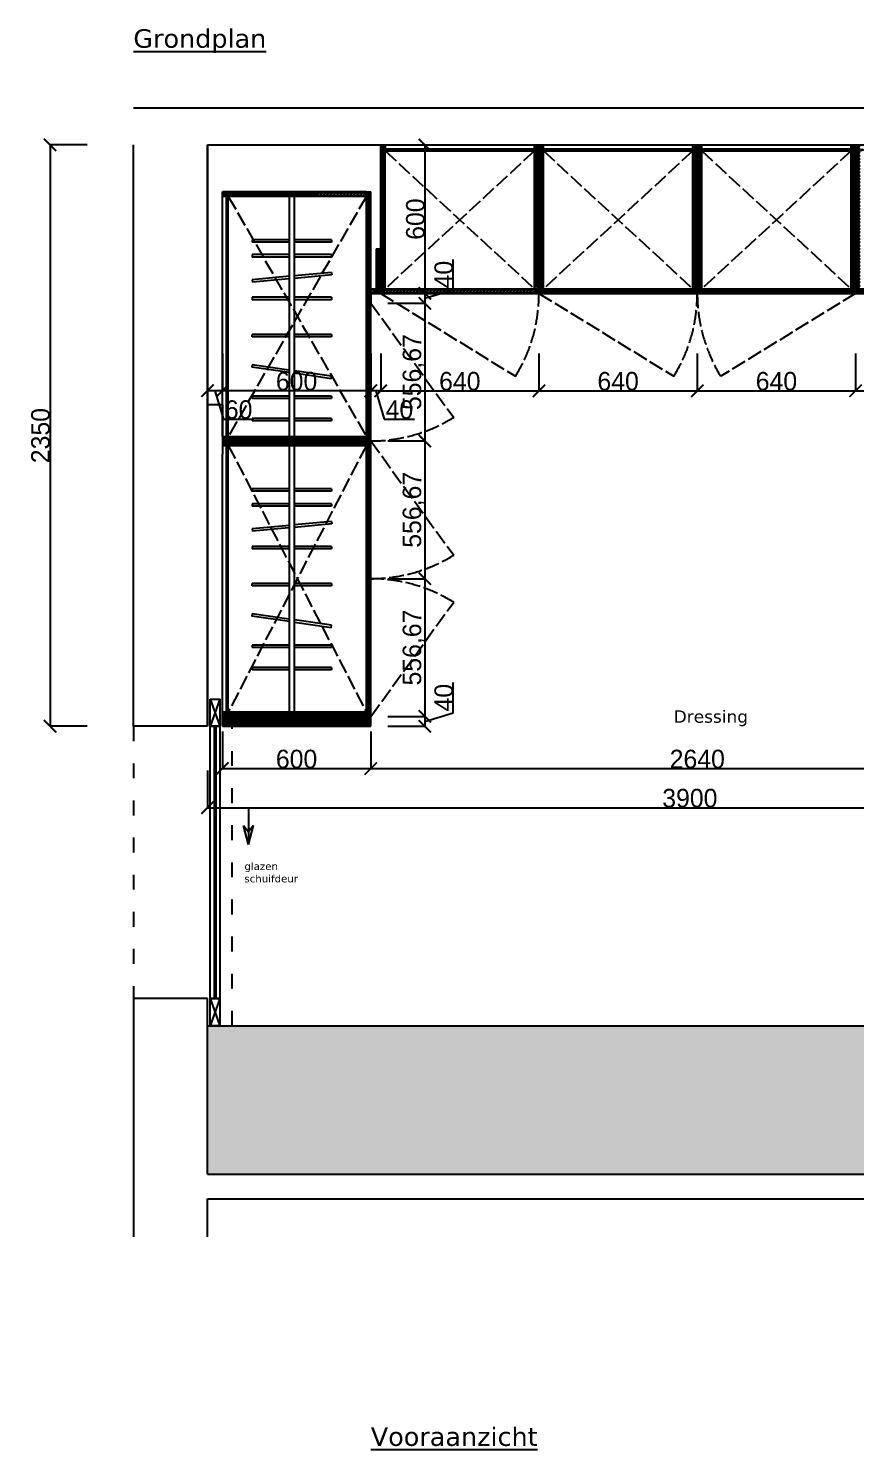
# Model space of a CAD drawing. Header units: millimetres. Extents: x -153917 to -31303, y -39726 to 31262.
# Drawn here: x -120551 to -117207, y -33384 to -27640 of the extents above; entities that cross this region are included whole.
import ezdxf

# ---------------------------------------------------------------- set-up
doc = ezdxf.new("R2010")
doc.units = ezdxf.units.MM
doc.header["$LTSCALE"] = 5
doc.linetypes.add('ACAD_ISO02W100', pattern=[15, 12, -3])
doc.linetypes.add('ACAD_ISO03W100', pattern=[30, 12, -18])
for name, color, linetype in [('Bemating', 1, 'Continuous'), ('invulling muren', 252, 'Continuous'), ('Meubel', 8, 'Continuous'), ('Meubels', 8, 'Continuous'), ('muren', 7, 'Continuous'), ('Tekst', 7, 'Continuous')]:
    doc.layers.add(name, color=color, linetype=linetype)
doc.layers.add('verre', color=4, linetype='Continuous', lineweight=0)
doc.styles.add('Geneva', font='')
doc.styles.get('Geneva').set_extended_font_data('Geneva')
doc.dimstyles.new('amit meubel', dxfattribs={"dimtxt": 75, "dimasz": 50, "dimexe": 1.25, "dimexo": 0.625, "dimtad": 1, "dimtxsty": 'Geneva', "dimblk": 'ARCHTICK', "dimcen": 2.5, "dimadec": 0, "dimazin": 0, "dimtfac": 1, "dimtmove": 1, "dimatfit": 3, "dimfxl": 150, "dimfxlon": 1, "dimarcsym": 0})

# ---------------------------------------------------------------- blocks, each defined once
blk = doc.blocks.new('_ArchTick')
at = {"color": 0, "linetype": 'ByBlock', "const_width": 0.15}
blk.add_lwpolyline([(-0.5, -0.5), (0.5, 0.5)], dxfattribs=at)
blk = doc.blocks.new('*D1152')
at = {"layer": 'Bemating', "color": 0, "lineweight": -2, "transparency": 16777216}
for p, q in [((-119767.3, -30481.9), (-119767.3, -30633.2)), ((-119167.3, -30481.9), (-119167.3, -30633.2)), ((-119767.3, -30631.9), (-119167.3, -30631.9))]:
    blk.add_line(p, q, dxfattribs=at)
at = {"layer": 'Defpoints', "color": 0, "transparency": 16777216}
for p in [(-119767.3, -30461.1), (-119167.3, -30461.1), (-119167.3, -30631.9)]:
    blk.add_point(p, dxfattribs=at)
at = {"layer": 'Bemating', "color": 0, "lineweight": -2, "transparency": 16777216, "xscale": 50, "yscale": 50, "zscale": 50, "rotation": 180}
blk.add_blockref('_ArchTick', (-119767.3, -30631.9), dxfattribs=at)
at = {"layer": 'Bemating', "color": 0, "lineweight": -2, "transparency": 16777216, "xscale": 50, "yscale": 50, "zscale": 50}
blk.add_blockref('_ArchTick', (-119167.3, -30631.9), dxfattribs=at)
at = {"layer": 'Bemating', "color": 0, "transparency": 16777216, "insert": (-119467.3, -30593.8), "char_height": 75, "attachment_point": 5, "style": 'Geneva'}
blk.add_mtext('600', dxfattribs=at)
blk = doc.blocks.new('*D1153')
at = {"layer": 'Bemating', "color": 0, "lineweight": -2, "transparency": 16777216}
for p, q in [((-120314.1, -28111.1), (-120465.3, -28111.1)), ((-120464.1, -28111.1), (-120464.1, -30461.1)), ((-120314.1, -30461.1), (-120465.3, -30461.1))]:
    blk.add_line(p, q, dxfattribs=at)
at = {"layer": 'Defpoints', "color": 0, "transparency": 16777216}
for p in [(-119827.3, -28111.1), (-120464.1, -30461.1), (-119827.3, -30461.1)]:
    blk.add_point(p, dxfattribs=at)
at = {"layer": 'Bemating', "color": 0, "lineweight": -2, "transparency": 16777216, "xscale": 50, "yscale": 50, "zscale": 50}
for p, rotation in [((-120464.1, -28111.1), 90), ((-120464.1, -30461.1), 270)]:
    blk.add_blockref('_ArchTick', p, dxfattribs=dict(at, rotation=rotation))
at = {"layer": 'Bemating', "color": 0, "transparency": 16777216, "insert": (-120502.2, -29286.1), "char_height": 75, "attachment_point": 5, "rotation": 90, "style": 'Geneva'}
blk.add_mtext('2350', dxfattribs=at)
blk = doc.blocks.new('*D1155')
at = {"layer": 'Bemating', "color": 0, "lineweight": -2, "transparency": 16777216}
for p, q in [((-119827.3, -30640), (-119827.3, -30791.3)), ((-115927.3, -30640), (-115927.3, -30791.3)), ((-119827.3, -30790), (-115927.3, -30790))]:
    blk.add_line(p, q, dxfattribs=at)
at = {"layer": 'Defpoints', "color": 0, "transparency": 16777216}
for p in [(-119827.3, -28111.1), (-115927.3, -28111.1), (-115927.3, -30790)]:
    blk.add_point(p, dxfattribs=at)
at = {"layer": 'Bemating', "color": 0, "lineweight": -2, "transparency": 16777216, "xscale": 50, "yscale": 50, "zscale": 50, "rotation": 180}
blk.add_blockref('_ArchTick', (-119827.3, -30790), dxfattribs=at)
at = {"layer": 'Bemating', "color": 0, "lineweight": -2, "transparency": 16777216, "xscale": 50, "yscale": 50, "zscale": 50}
blk.add_blockref('_ArchTick', (-115927.3, -30790), dxfattribs=at)
at = {"layer": 'Bemating', "color": 0, "transparency": 16777216, "insert": (-117877.3, -30751.9), "char_height": 75, "attachment_point": 5, "style": 'Geneva'}
blk.add_mtext('3900', dxfattribs=at)
blk = doc.blocks.new('*D1157')
at = {"layer": 'Bemating', "color": 0, "lineweight": -2, "transparency": 16777216}
for p, q in [((-119167.3, -30481.9), (-119167.3, -30633.2)), ((-116527.3, -30481.9), (-116527.3, -30633.2)), ((-119167.3, -30631.9), (-116527.3, -30631.9))]:
    blk.add_line(p, q, dxfattribs=at)
at = {"layer": 'Defpoints', "color": 0, "transparency": 16777216}
for p in [(-119167.3, -30461.1), (-116527.3, -30461.1), (-116527.3, -30631.9)]:
    blk.add_point(p, dxfattribs=at)
at = {"layer": 'Bemating', "color": 0, "lineweight": -2, "transparency": 16777216, "xscale": 50, "yscale": 50, "zscale": 50, "rotation": 180}
blk.add_blockref('_ArchTick', (-119167.3, -30631.9), dxfattribs=at)
at = {"layer": 'Bemating', "color": 0, "lineweight": -2, "transparency": 16777216, "xscale": 50, "yscale": 50, "zscale": 50}
blk.add_blockref('_ArchTick', (-116527.3, -30631.9), dxfattribs=at)
at = {"layer": 'Bemating', "color": 0, "transparency": 16777216, "insert": (-117847.3, -30593.8), "char_height": 75, "attachment_point": 5, "style": 'Geneva'}
blk.add_mtext('2640', dxfattribs=at)
blk = doc.blocks.new('*D1158')
at = {"layer": 'Bemating', "color": 0, "lineweight": -2, "transparency": 16777216}
for p, q in [((-119127.3, -28954.9), (-119127.3, -29106.2)), ((-118487.3, -28954.9), (-118487.3, -29106.2)), ((-119127.3, -29104.9), (-118487.3, -29104.9))]:
    blk.add_line(p, q, dxfattribs=at)
at = {"layer": 'Defpoints', "color": 0, "transparency": 16777216}
for p in [(-119127.3, -28711.1), (-118487.3, -28711.1), (-118487.3, -29104.9)]:
    blk.add_point(p, dxfattribs=at)
at = {"layer": 'Bemating', "color": 0, "lineweight": -2, "transparency": 16777216, "xscale": 50, "yscale": 50, "zscale": 50, "rotation": 180}
blk.add_blockref('_ArchTick', (-119127.3, -29104.9), dxfattribs=at)
at = {"layer": 'Bemating', "color": 0, "lineweight": -2, "transparency": 16777216, "xscale": 50, "yscale": 50, "zscale": 50}
blk.add_blockref('_ArchTick', (-118487.3, -29104.9), dxfattribs=at)
at = {"layer": 'Bemating', "color": 0, "transparency": 16777216, "insert": (-118807.3, -29066.8), "char_height": 75, "attachment_point": 5, "style": 'Geneva'}
blk.add_mtext('640', dxfattribs=at)
blk = doc.blocks.new('*D1159')
at = {"layer": 'Bemating', "color": 0, "lineweight": -2, "transparency": 16777216}
for p, q in [((-118487.3, -28954.9), (-118487.3, -29106.2)), ((-117847.3, -28954.9), (-117847.3, -29106.2)), ((-118487.3, -29104.9), (-117847.3, -29104.9))]:
    blk.add_line(p, q, dxfattribs=at)
at = {"layer": 'Defpoints', "color": 0, "transparency": 16777216}
for p in [(-118487.3, -28711.1), (-117847.3, -28711.1), (-117847.3, -29104.9)]:
    blk.add_point(p, dxfattribs=at)
at = {"layer": 'Bemating', "color": 0, "lineweight": -2, "transparency": 16777216, "xscale": 50, "yscale": 50, "zscale": 50, "rotation": 180}
blk.add_blockref('_ArchTick', (-118487.3, -29104.9), dxfattribs=at)
at = {"layer": 'Bemating', "color": 0, "lineweight": -2, "transparency": 16777216, "xscale": 50, "yscale": 50, "zscale": 50}
blk.add_blockref('_ArchTick', (-117847.3, -29104.9), dxfattribs=at)
at = {"layer": 'Bemating', "color": 0, "transparency": 16777216, "insert": (-118167.3, -29066.8), "char_height": 75, "attachment_point": 5, "style": 'Geneva'}
blk.add_mtext('640', dxfattribs=at)
blk = doc.blocks.new('*D1160')
at = {"layer": 'Bemating', "color": 0, "lineweight": -2, "transparency": 16777216}
for p, q in [((-117847.3, -28954.9), (-117847.3, -29106.2)), ((-117207.3, -28954.9), (-117207.3, -29106.2)), ((-117847.3, -29104.9), (-117207.3, -29104.9))]:
    blk.add_line(p, q, dxfattribs=at)
at = {"layer": 'Defpoints', "color": 0, "transparency": 16777216}
for p in [(-117847.3, -28711.1), (-117207.3, -28711.1), (-117207.3, -29104.9)]:
    blk.add_point(p, dxfattribs=at)
at = {"layer": 'Bemating', "color": 0, "lineweight": -2, "transparency": 16777216, "xscale": 50, "yscale": 50, "zscale": 50, "rotation": 180}
blk.add_blockref('_ArchTick', (-117847.3, -29104.9), dxfattribs=at)
at = {"layer": 'Bemating', "color": 0, "lineweight": -2, "transparency": 16777216, "xscale": 50, "yscale": 50, "zscale": 50}
blk.add_blockref('_ArchTick', (-117207.3, -29104.9), dxfattribs=at)
at = {"layer": 'Bemating', "color": 0, "transparency": 16777216, "insert": (-117527.3, -29066.8), "char_height": 75, "attachment_point": 5, "style": 'Geneva'}
blk.add_mtext('640', dxfattribs=at)
blk = doc.blocks.new('*D1161')
at = {"layer": 'Bemating', "color": 0, "lineweight": -2, "transparency": 16777216}
for p, q in [((-117207.3, -28954.9), (-117207.3, -29106.2)), ((-116567.3, -28954.9), (-116567.3, -29106.2)), ((-117207.3, -29104.9), (-116567.3, -29104.9))]:
    blk.add_line(p, q, dxfattribs=at)
at = {"layer": 'Defpoints', "color": 0, "transparency": 16777216}
for p in [(-117207.3, -28711.1), (-116567.3, -28711.1), (-116567.3, -29104.9)]:
    blk.add_point(p, dxfattribs=at)
at = {"layer": 'Bemating', "color": 0, "lineweight": -2, "transparency": 16777216, "xscale": 50, "yscale": 50, "zscale": 50, "rotation": 180}
blk.add_blockref('_ArchTick', (-117207.3, -29104.9), dxfattribs=at)
at = {"layer": 'Bemating', "color": 0, "lineweight": -2, "transparency": 16777216, "xscale": 50, "yscale": 50, "zscale": 50}
blk.add_blockref('_ArchTick', (-116567.3, -29104.9), dxfattribs=at)
at = {"layer": 'Bemating', "color": 0, "transparency": 16777216, "insert": (-116887.3, -29066.8), "char_height": 75, "attachment_point": 5, "style": 'Geneva'}
blk.add_mtext('640', dxfattribs=at)
blk = doc.blocks.new('*D1164')
at = {"layer": 'Bemating', "color": 0, "lineweight": -2, "transparency": 16777216}
for p, q in [((-119167.3, -28954.9), (-119167.3, -29106.2)), ((-119127.3, -28954.9), (-119127.3, -29106.2)), ((-119127.3, -29104.9), (-119167.3, -29104.9)), ((-119147.3, -29104.9), (-119112.9, -29219.6)), ((-119112.9, -29219.6), (-118990.2, -29219.6))]:
    blk.add_line(p, q, dxfattribs=at)
at = {"layer": 'Defpoints', "color": 0, "transparency": 16777216}
for p in [(-119167.3, -28711.1), (-119127.3, -28711.1), (-119167.3, -29104.9)]:
    blk.add_point(p, dxfattribs=at)
at = {"layer": 'Bemating', "color": 0, "lineweight": -2, "transparency": 16777216, "xscale": 50, "yscale": 50, "zscale": 50, "rotation": 180}
blk.add_blockref('_ArchTick', (-119167.3, -29104.9), dxfattribs=at)
at = {"layer": 'Bemating', "color": 0, "lineweight": -2, "transparency": 16777216, "xscale": 50, "yscale": 50, "zscale": 50}
blk.add_blockref('_ArchTick', (-119127.3, -29104.9), dxfattribs=at)
at = {"layer": 'Bemating', "color": 0, "transparency": 16777216, "insert": (-119051.5, -29181.5), "char_height": 75, "attachment_point": 5, "style": 'Geneva'}
blk.add_mtext('40', dxfattribs=at)
blk = doc.blocks.new('*D1165')
at = {"layer": 'Bemating', "color": 0, "lineweight": -2, "transparency": 16777216}
for p, q in [((-119767.3, -28954.9), (-119767.3, -29106.2)), ((-119167.3, -28954.9), (-119167.3, -29106.2)), ((-119167.3, -29104.9), (-119767.3, -29104.9))]:
    blk.add_line(p, q, dxfattribs=at)
at = {"layer": 'Defpoints', "color": 0, "transparency": 16777216}
for p in [(-119767.3, -28301.1), (-119167.3, -28711.1), (-119767.3, -29104.9)]:
    blk.add_point(p, dxfattribs=at)
at = {"layer": 'Bemating', "color": 0, "lineweight": -2, "transparency": 16777216, "xscale": 50, "yscale": 50, "zscale": 50, "rotation": 180}
blk.add_blockref('_ArchTick', (-119767.3, -29104.9), dxfattribs=at)
at = {"layer": 'Bemating', "color": 0, "lineweight": -2, "transparency": 16777216, "xscale": 50, "yscale": 50, "zscale": 50}
blk.add_blockref('_ArchTick', (-119167.3, -29104.9), dxfattribs=at)
at = {"layer": 'Bemating', "color": 0, "transparency": 16777216, "insert": (-119467.3, -29066.8), "char_height": 75, "attachment_point": 5, "style": 'Geneva'}
blk.add_mtext('600', dxfattribs=at)
blk = doc.blocks.new('*D1166')
at = {"layer": 'Bemating', "color": 0, "lineweight": -2, "transparency": 16777216}
for p, q in [((-119827.3, -28954.9), (-119827.3, -29106.2)), ((-119767.3, -28954.9), (-119767.3, -29106.2)), ((-119767.3, -29104.9), (-119827.3, -29104.9)), ((-119797.3, -29104.9), (-119762.9, -29219.6)), ((-119762.9, -29219.6), (-119640.2, -29219.6))]:
    blk.add_line(p, q, dxfattribs=at)
at = {"layer": 'Defpoints', "color": 0, "transparency": 16777216}
for p in [(-119827.3, -28111.1), (-119767.3, -28301.1), (-119827.3, -29104.9)]:
    blk.add_point(p, dxfattribs=at)
at = {"layer": 'Bemating', "color": 0, "lineweight": -2, "transparency": 16777216, "xscale": 50, "yscale": 50, "zscale": 50, "rotation": 180}
blk.add_blockref('_ArchTick', (-119827.3, -29104.9), dxfattribs=at)
at = {"layer": 'Bemating', "color": 0, "lineweight": -2, "transparency": 16777216, "xscale": 50, "yscale": 50, "zscale": 50}
blk.add_blockref('_ArchTick', (-119767.3, -29104.9), dxfattribs=at)
at = {"layer": 'Bemating', "color": 0, "transparency": 16777216, "insert": (-119701.5, -29181.5), "char_height": 75, "attachment_point": 5, "style": 'Geneva'}
blk.add_mtext('60', dxfattribs=at)
blk = doc.blocks.new('*D1167')
at = {"layer": 'Bemating', "color": 0, "lineweight": -2, "transparency": 16777216}
for p, q in [((-119098.6, -28111.1), (-118947.3, -28111.1)), ((-118948.6, -28111.1), (-118948.6, -28711.1)), ((-119098.6, -28711.1), (-118947.3, -28711.1))]:
    blk.add_line(p, q, dxfattribs=at)
at = {"layer": 'Defpoints', "color": 0, "transparency": 16777216}
for p in [(-119109.3, -28111.1), (-119127.3, -28711.1), (-118948.6, -28711.1)]:
    blk.add_point(p, dxfattribs=at)
at = {"layer": 'Bemating', "color": 0, "lineweight": -2, "transparency": 16777216, "xscale": 50, "yscale": 50, "zscale": 50}
for p, rotation in [((-118948.6, -28111.1), 90), ((-118948.6, -28711.1), 270)]:
    blk.add_blockref('_ArchTick', p, dxfattribs=dict(at, rotation=rotation))
at = {"layer": 'Bemating', "color": 0, "transparency": 16777216, "insert": (-118986.7, -28411.1), "char_height": 75, "attachment_point": 5, "rotation": 90, "style": 'Geneva'}
blk.add_mtext('600', dxfattribs=at)
blk = doc.blocks.new('*D1168')
at = {"layer": 'Bemating', "color": 0, "lineweight": -2, "transparency": 16777216}
for p, q in [((-118833.9, -28696.7), (-118833.9, -28574)), ((-119098.6, -28711.1), (-118947.3, -28711.1)), ((-118948.6, -28731.1), (-118833.9, -28696.7)), ((-118948.6, -28711.1), (-118948.6, -28751.1)), ((-119098.6, -28751.1), (-118947.3, -28751.1))]:
    blk.add_line(p, q, dxfattribs=at)
at = {"layer": 'Defpoints', "color": 0, "transparency": 16777216}
for p in [(-119127.3, -28711.1), (-119167.3, -28751.1), (-118948.6, -28751.1)]:
    blk.add_point(p, dxfattribs=at)
at = {"layer": 'Bemating', "color": 0, "lineweight": -2, "transparency": 16777216, "xscale": 50, "yscale": 50, "zscale": 50}
for p, rotation in [((-118948.6, -28711.1), 90), ((-118948.6, -28751.1), 270)]:
    blk.add_blockref('_ArchTick', p, dxfattribs=dict(at, rotation=rotation))
at = {"layer": 'Bemating', "color": 0, "transparency": 16777216, "insert": (-118872, -28635.4), "char_height": 75, "attachment_point": 5, "rotation": 90, "style": 'Geneva'}
blk.add_mtext('40', dxfattribs=at)
blk = doc.blocks.new('*D1169')
at = {"layer": 'Bemating', "color": 0, "lineweight": -2, "transparency": 16777216}
for p, q in [((-119098.6, -28751.1), (-118947.3, -28751.1)), ((-118948.6, -28751.1), (-118948.6, -29307.8)), ((-119098.6, -29307.8), (-118947.3, -29307.8))]:
    blk.add_line(p, q, dxfattribs=at)
at = {"layer": 'Defpoints', "color": 0, "transparency": 16777216}
for p in [(-119167.3, -28751.1), (-119167.3, -29307.8), (-118948.6, -29307.8)]:
    blk.add_point(p, dxfattribs=at)
at = {"layer": 'Bemating', "color": 0, "lineweight": -2, "transparency": 16777216, "xscale": 50, "yscale": 50, "zscale": 50}
for p, rotation in [((-118948.6, -28751.1), 90), ((-118948.6, -29307.8), 270)]:
    blk.add_blockref('_ArchTick', p, dxfattribs=dict(at, rotation=rotation))
at = {"layer": 'Bemating', "color": 0, "transparency": 16777216, "insert": (-118993.9, -29029.5), "char_height": 75, "attachment_point": 5, "rotation": 90, "style": 'Geneva'}
blk.add_mtext('556,67', dxfattribs=at)
blk = doc.blocks.new('*D1170')
at = {"layer": 'Bemating', "color": 0, "lineweight": -2, "transparency": 16777216}
for p, q in [((-119098.6, -29307.8), (-118947.3, -29307.8)), ((-118948.6, -29307.8), (-118948.6, -29864.5)), ((-119098.6, -29864.5), (-118947.3, -29864.5))]:
    blk.add_line(p, q, dxfattribs=at)
at = {"layer": 'Defpoints', "color": 0, "transparency": 16777216}
for p in [(-119167.3, -29307.8), (-119167.3, -29864.5), (-118948.6, -29864.5)]:
    blk.add_point(p, dxfattribs=at)
at = {"layer": 'Bemating', "color": 0, "lineweight": -2, "transparency": 16777216, "xscale": 50, "yscale": 50, "zscale": 50}
for p, rotation in [((-118948.6, -29307.8), 90), ((-118948.6, -29864.5), 270)]:
    blk.add_blockref('_ArchTick', p, dxfattribs=dict(at, rotation=rotation))
at = {"layer": 'Bemating', "color": 0, "transparency": 16777216, "insert": (-118993.9, -29586.1), "char_height": 75, "attachment_point": 5, "rotation": 90, "style": 'Geneva'}
blk.add_mtext('556,67', dxfattribs=at)
blk = doc.blocks.new('*D1171')
at = {"layer": 'Bemating', "color": 0, "lineweight": -2, "transparency": 16777216}
for p, q in [((-119098.6, -29864.5), (-118947.3, -29864.5)), ((-118948.6, -29864.5), (-118948.6, -30421.1)), ((-119098.6, -30421.1), (-118947.3, -30421.1))]:
    blk.add_line(p, q, dxfattribs=at)
at = {"layer": 'Defpoints', "color": 0, "transparency": 16777216}
for p in [(-119167.3, -29864.5), (-119167.3, -30421.1), (-118948.6, -30421.1)]:
    blk.add_point(p, dxfattribs=at)
at = {"layer": 'Bemating', "color": 0, "lineweight": -2, "transparency": 16777216, "xscale": 50, "yscale": 50, "zscale": 50}
for p, rotation in [((-118948.6, -29864.5), 90), ((-118948.6, -30421.1), 270)]:
    blk.add_blockref('_ArchTick', p, dxfattribs=dict(at, rotation=rotation))
at = {"layer": 'Bemating', "color": 0, "transparency": 16777216, "insert": (-118993.9, -30142.8), "char_height": 75, "attachment_point": 5, "rotation": 90, "style": 'Geneva'}
blk.add_mtext('556,67', dxfattribs=at)
blk = doc.blocks.new('*D1172')
at = {"layer": 'Bemating', "color": 0, "lineweight": -2, "transparency": 16777216}
for p, q in [((-118833.9, -30406.7), (-118833.9, -30284)), ((-119098.6, -30421.1), (-118947.3, -30421.1)), ((-118948.6, -30441.1), (-118833.9, -30406.7)), ((-118948.6, -30421.1), (-118948.6, -30461.1)), ((-119098.6, -30461.1), (-118947.3, -30461.1))]:
    blk.add_line(p, q, dxfattribs=at)
at = {"layer": 'Defpoints', "color": 0, "transparency": 16777216}
for p in [(-119167.3, -30421.1), (-119167.3, -30461.1), (-118948.6, -30461.1)]:
    blk.add_point(p, dxfattribs=at)
at = {"layer": 'Bemating', "color": 0, "lineweight": -2, "transparency": 16777216, "xscale": 50, "yscale": 50, "zscale": 50}
for p, rotation in [((-118948.6, -30421.1), 90), ((-118948.6, -30461.1), 270)]:
    blk.add_blockref('_ArchTick', p, dxfattribs=dict(at, rotation=rotation))
at = {"layer": 'Bemating', "color": 0, "transparency": 16777216, "insert": (-118872, -30345.4), "char_height": 75, "attachment_point": 5, "rotation": 90, "style": 'Geneva'}
blk.add_mtext('40', dxfattribs=at)

msp = doc.modelspace()

# ---------------------------------------------------------------- hatches: boundary and pattern name
at = {"layer": 'invulling muren', "transparency": 33554687}
h = msp.add_hatch(dxfattribs=at)
h.set_pattern_fill('ANSI32', color=256)
h.paths.add_polyline_path([(-119167.262, -29307.784), (-119185.262, -29307.784), (-119185.262, -29864.45), (-119167.262, -29864.45)])
h.paths.add_polyline_path([(-119167.262, -30421.117), (-119767.262, -30421.117), (-119767.262, -30461.117), (-119167.262, -30461.117)])
h.paths.add_polyline_path([(-119185.262, -30403.117), (-119767.262, -30403.117), (-119767.262, -30421.117), (-119185.262, -30421.117)])
h.paths.add_polyline_path([(-119167.262, -29864.45), (-119185.262, -29864.45), (-119185.262, -30421.117), (-119167.262, -30421.117)])
h.paths.add_polyline_path([(-119743.262, -29325.784), (-119751.262, -29325.784), (-119751.262, -30403.117), (-119743.262, -30403.117)])
h.paths.add_polyline_path([(-119185.262, -29289.784), (-119767.262, -29289.784), (-119767.262, -29307.784), (-119185.262, -29307.784)])
h.paths.add_polyline_path([(-119185.262, -29307.784), (-119767.262, -29307.784), (-119767.262, -29325.784), (-119185.262, -29325.784)])
h.paths.add_polyline_path([(-119743.262, -28319.117), (-119751.262, -28319.117), (-119751.262, -29289.784), (-119743.262, -29289.784)])
h.paths.add_polyline_path([(-119167.262, -28301.117), (-119185.262, -28301.117), (-119185.262, -28751.117), (-119167.262, -28751.117), (-119167.262, -28711.117)])
h.paths.add_polyline_path([(-119185.262, -28301.117), (-119767.262, -28301.117), (-119767.262, -28319.117), (-119185.262, -28319.117)])
h.paths.add_polyline_path([(-119167.262, -28751.117), (-119185.262, -28751.117), (-119185.262, -29307.784), (-119167.262, -29307.784)])
h.paths.add_polyline_path([(-119127.262, -28533.117), (-119145.262, -28533.117), (-119145.262, -28693.117), (-119127.262, -28693.117)])
h.paths.add_polyline_path([(-119127.262, -28693.117), (-119167.262, -28693.117), (-119167.262, -28711.117), (-119127.262, -28711.117)])
h.paths.add_polyline_path([(-119109.262, -28111.117), (-119127.262, -28111.117), (-119127.262, -28693.117), (-119109.262, -28693.117)])
h.paths.add_polyline_path([(-118487.262, -28693.117), (-119127.262, -28693.117), (-119127.262, -28711.117), (-118487.262, -28711.117)])
h.paths.add_polyline_path([(-118505.262, -28127.117), (-119109.262, -28127.117), (-119109.262, -28135.117), (-118505.262, -28135.117)])
h.paths.add_polyline_path([(-118469.262, -28111.117), (-118487.262, -28111.117), (-118487.262, -28693.117), (-118469.262, -28693.117)])
h.paths.add_polyline_path([(-118487.262, -28111.117), (-118505.262, -28111.117), (-118505.262, -28693.117), (-118487.262, -28693.117)])
h.paths.add_polyline_path([(-117865.262, -28127.117), (-118469.262, -28127.117), (-118469.262, -28135.117), (-117865.262, -28135.117)])
h.paths.add_polyline_path([(-117847.262, -28693.117), (-118487.262, -28693.117), (-118487.262, -28711.117), (-117847.262, -28711.117)])
h.paths.add_polyline_path([(-117207.262, -28693.117), (-117847.262, -28693.117), (-117847.262, -28711.117), (-117207.262, -28711.117)])
h.paths.add_polyline_path([(-117847.262, -28111.117), (-117865.262, -28111.117), (-117865.262, -28693.117), (-117847.262, -28693.117)])
h.paths.add_polyline_path([(-117829.262, -28111.117), (-117847.262, -28111.117), (-117847.262, -28693.117), (-117829.262, -28693.117)])
h.paths.add_polyline_path([(-117225.262, -28127.117), (-117829.262, -28127.117), (-117829.262, -28135.117), (-117225.262, -28135.117)])
h.paths.add_polyline_path([(-117207.262, -28111.117), (-117225.262, -28111.117), (-117225.262, -28693.117), (-117207.262, -28693.117), (-117207.262, -28533.117)])
h.paths.add_polyline_path([(-117189.262, -28111.117), (-117207.262, -28111.117), (-117207.262, -28693.117), (-117189.262, -28693.117)])
h.paths.add_polyline_path([(-116585.262, -28127.117), (-117189.262, -28127.117), (-117189.262, -28135.117), (-116585.262, -28135.117)])
h.paths.add_polyline_path([(-116567.262, -28693.117), (-117207.262, -28693.117), (-117207.262, -28711.117), (-116567.262, -28711.117)])
h.paths.add_polyline_path([(-116567.262, -28111.117), (-116585.262, -28111.117), (-116585.262, -28693.117), (-116567.262, -28693.117), (-116567.262, -28533.117)])
h.paths.add_polyline_path([(-116549.262, -28533.117), (-116567.262, -28533.117), (-116567.262, -28693.117), (-116549.262, -28693.117)])
h.paths.add_polyline_path([(-116527.262, -28693.117), (-116567.262, -28693.117), (-116567.262, -28711.117), (-116527.262, -28711.117)])
h.paths.add_polyline_path([(-116509.262, -28301.117), (-116527.262, -28301.117), (-116527.262, -28711.117), (-116527.262, -28751.117), (-116509.262, -28751.117)])
h.paths.add_polyline_path([(-115927.262, -28301.117), (-116509.262, -28301.117), (-116509.262, -28319.117), (-115927.262, -28319.117)])
h.paths.add_polyline_path([(-115943.262, -28319.117), (-115951.262, -28319.117), (-115951.262, -29289.784), (-115943.262, -29289.784)])
h.paths.add_polyline_path([(-116509.262, -28751.117), (-116527.262, -28751.117), (-116527.262, -29307.784), (-116509.262, -29307.784)])
h.paths.add_polyline_path([(-115927.262, -29289.784), (-116509.262, -29289.784), (-116509.262, -29307.784), (-115927.262, -29307.784)])
h.paths.add_polyline_path([(-116509.262, -29307.784), (-116527.262, -29307.784), (-116527.262, -29864.45), (-116509.262, -29864.45)])
h.paths.add_polyline_path([(-115927.262, -29307.784), (-116509.262, -29307.784), (-116509.262, -29325.784), (-115927.262, -29325.784)])
h.paths.add_polyline_path([(-115943.262, -29325.784), (-115951.262, -29325.784), (-115951.262, -30403.117), (-115943.262, -30403.117)])
h.paths.add_polyline_path([(-116509.262, -29864.45), (-116527.262, -29864.45), (-116527.262, -30421.117), (-116509.262, -30421.117)])
h.paths.add_polyline_path([(-115927.262, -30403.117), (-116509.262, -30403.117), (-116509.262, -30421.117), (-115927.262, -30421.117)])
h.paths.add_polyline_path([(-115927.262, -30421.117), (-116527.262, -30421.117), (-116527.262, -30461.117), (-115957.262, -30461.117), (-115957.262, -30451.117), (-115927.262, -30451.117)])
at = {"layer": 'Meubel', "transparency": 33554480}
h = msp.add_hatch(color=11, dxfattribs=at)
h.dxf.hatch_style = 1
h.paths.add_polyline_path([(-115927.262, -31671.117), (-116027.262, -31671.117), (-119827.262, -31671.117), (-119827.262, -32271.117), (-115927.262, -32271.117)])

# ---------------------------------------------------------------- linework, layer by layer
at = {"layer": 'Meubel'}
for p, q in [((-119127.262, -28711.117), (-119127.262, -28111.117)), ((-119127.262, -28711.117), (-119127.262, -28111.117)), ((-119109.262, -28693.117), (-119109.262, -28111.117)), ((-119109.262, -28111.117), (-119109.262, -28135.117)), ((-119109.262, -28693.117), (-119109.262, -28111.117)), ((-119109.262, -28111.117), (-119109.262, -28135.117)), ((-119109.262, -28111.117), (-119109.262, -28135.117)), ((-119109.262, -28127.117), (-118505.262, -28127.117)), ((-119109.262, -28135.117), (-118505.262, -28135.117)), ((-118505.262, -28693.117), (-118505.262, -28111.117)), ((-118487.262, -28711.117), (-118487.262, -28111.117)), ((-118469.262, -28693.117), (-118469.262, -28111.117)), ((-118469.262, -28127.117), (-117865.262, -28127.117)), ((-118469.262, -28135.117), (-117865.262, -28135.117)), ((-117865.262, -28693.117), (-117865.262, -28111.117)), ((-117847.262, -28711.117), (-117847.262, -28111.117)), ((-117829.262, -28693.117), (-117829.262, -28111.117)), ((-117829.262, -28127.117), (-117225.262, -28127.117)), ((-117829.262, -28135.117), (-117225.262, -28135.117)), ((-117225.262, -28693.117), (-117225.262, -28111.117)), ((-117207.262, -28711.117), (-117207.262, -28111.117)), ((-119185.262, -28301.117), (-119767.262, -28301.117)), ((-119767.262, -29289.784), (-119767.262, -28301.117)), ((-119185.262, -30421.117), (-119185.262, -28301.117)), ((-119185.262, -28751.117), (-119185.262, -28301.117)), ((-119185.262, -28751.117), (-119185.262, -28301.117)), ((-119185.262, -28301.117), (-119167.262, -28301.117)), ((-119167.262, -30461.117), (-119167.262, -28301.117)), ((-119185.262, -28319.117), (-119767.262, -28319.117)), ((-119751.262, -29289.784), (-119751.262, -28319.117)), ((-119743.262, -29289.784), (-119743.262, -28319.117)), ((-119127.262, -28533.117), (-119145.262, -28533.117)), ((-119145.262, -28533.117), (-119145.262, -28693.117)), ((-119127.262, -28533.117), (-119145.262, -28533.117)), ((-119145.262, -28533.117), (-119145.262, -28693.117)), ((-119127.262, -28693.117), (-119127.262, -28533.117)), ((-119127.262, -28693.117), (-119127.262, -28533.117)), ((-117207.262, -28693.117), (-117207.262, -28533.117)), ((-119167.262, -28693.117), (-116527.262, -28693.117)), ((-119167.262, -28711.117), (-116527.262, -28711.117)), ((-119167.262, -28711.117), (-119167.262, -28751.117)), ((-119167.262, -28751.117), (-119185.262, -28751.117)), ((-119767.262, -29161.117), (-119827.262, -29161.117)), ((-119767.262, -29161.117), (-119767.262, -29361.117)), ((-119767.262, -29289.784), (-119185.262, -29289.784)), ((-119767.262, -29307.784), (-119167.262, -29307.784)), ((-119767.262, -29325.784), (-119185.262, -29325.784)), ((-119751.262, -30403.117), (-119751.262, -29325.784)), ((-119743.262, -30403.117), (-119743.262, -29325.784)), ((-119767.262, -30461.117), (-119767.262, -29361.117)), ((-119185.262, -29864.45), (-119167.262, -29864.45)), ((-119817.262, -30351.117), (-119777.262, -30461.117)), ((-119777.262, -30351.117), (-119817.262, -30461.117)), ((-119767.262, -30403.117), (-119185.262, -30403.117)), ((-119767.262, -30421.117), (-119167.262, -30421.117)), ((-119767.262, -30461.117), (-119167.262, -30461.117)), ((-119662.003, -30788.688), (-119662.003, -30938.688)), ((-119662.003, -30938.688), (-119681.97, -30862.006)), ((-119681.97, -30862.006), (-119662.003, -30887.451)), ((-119662.003, -30938.688), (-119642.037, -30862.006)), ((-119642.037, -30862.006), (-119662.003, -30887.451)), ((-119817.262, -31561.117), (-119777.262, -31671.117)), ((-119777.262, -31561.117), (-119817.262, -31671.117)), ((-119827.262, -32271.117), (-119827.262, -31671.117)), ((-119827.262, -31671.117), (-115927.262, -31671.117)), ((-119827.262, -31671.117), (-119727.262, -31671.117))]:
    msp.add_line(p, q, dxfattribs=at)
at = {"layer": 'Meubel', "linetype": 'ACAD_ISO02W100'}
for p, q in [((-119109.262, -28135.117), (-118505.262, -28693.117)), ((-118505.262, -28135.117), (-119109.262, -28693.117)), ((-118469.262, -28135.117), (-117865.262, -28693.117)), ((-117865.262, -28135.117), (-118469.262, -28693.117)), ((-117829.262, -28135.117), (-117225.262, -28693.117)), ((-117225.262, -28135.117), (-117829.262, -28693.117)), ((-119743.262, -28319.117), (-119185.262, -29289.784)), ((-119185.262, -28319.117), (-119743.262, -29289.784)), ((-119743.262, -29325.784), (-119185.262, -30403.117)), ((-119185.262, -29325.784), (-119743.262, -30403.117))]:
    msp.add_line(p, q, dxfattribs=at)
at = {"layer": 'Meubel', "color": 2, "linetype": 'ACAD_ISO02W100'}
for p, q in [((-119127.262, -28711.117), (-118582.063, -29046.316)), ((-118487.262, -28711.117), (-117942.063, -29046.316)), ((-117207.262, -28711.117), (-117752.461, -29046.316)), ((-119167.262, -28751.117), (-118832.063, -29212.982)), ((-119167.262, -29307.784), (-118832.063, -29769.649)), ((-119167.262, -30421.117), (-118832.063, -29959.251))]:
    msp.add_line(p, q, dxfattribs=at)
at = {"layer": 'Meubel'}
for points in [[(-119817.262, -30351.117), (-119777.262, -30351.117), (-119777.262, -30461.117), (-119817.262, -30461.117)], [(-119817.262, -30461.117), (-119777.262, -30461.117), (-119777.262, -31561.117), (-119817.262, -31561.117)], [(-119817.262, -31561.117), (-119777.262, -31561.117), (-119777.262, -31671.117), (-119817.262, -31671.117)]]:
    msp.add_lwpolyline(points, close=True, dxfattribs=at)
at = {"layer": 'Meubel', "color": 2, "linetype": 'ACAD_ISO02W100'}
for centre, start, end in [((-119127.262, -28711.117), 328.4159922, 0), ((-118487.262, -28711.117), 328.4159922, 0), ((-117207.262, -28711.117), 180, 211.5840078), ((-119167.262, -28667.784), 270, 301.5840078), ((-119167.262, -29224.45), 270, 301.5840078), ((-119167.262, -30504.45), 58.4159922, 90)]:
    msp.add_arc(centre, 640, start, end, dxfattribs=at)
at = {"layer": 'Meubels'}
for p, q in [((-119496.262, -29289.784), (-119496.262, -28319.117)), ((-119476.262, -29289.784), (-119476.262, -28319.117)), ((-119646.262, -28494.654), (-119646.262, -28504.654)), ((-119497.349, -28494.654), (-119646.262, -28494.654)), ((-119496.475, -28504.654), (-119646.262, -28504.654)), ((-119326.262, -28494.654), (-119476.262, -28494.654)), ((-119326.262, -28504.654), (-119476.262, -28504.654)), ((-119326.262, -28494.654), (-119326.262, -28504.654)), ((-119646.262, -28554.654), (-119646.262, -28564.654)), ((-119497.349, -28554.654), (-119646.262, -28554.654)), ((-119495.601, -28564.654), (-119646.262, -28564.654)), ((-119326.262, -28554.654), (-119476.262, -28554.654)), ((-119326.262, -28564.654), (-119476.262, -28564.654)), ((-119326.262, -28554.654), (-119326.262, -28564.654)), ((-119496.47, -28642.291), (-119646.262, -28656.299)), ((-119646.262, -28656.299), (-119645.331, -28666.256)), ((-119498.324, -28652.508), (-119645.331, -28666.256)), ((-119326.262, -28626.373), (-119476.262, -28640.401)), ((-119325.331, -28636.33), (-119476.262, -28650.445)), ((-119326.262, -28626.373), (-119325.331, -28636.33)), ((-119646.262, -28726.98), (-119646.262, -28736.98)), ((-119497.349, -28726.98), (-119646.262, -28726.98)), ((-119496.475, -28736.98), (-119646.262, -28736.98)), ((-119326.262, -28726.98), (-119476.262, -28726.98)), ((-119326.262, -28736.98), (-119476.262, -28736.98)), ((-119326.262, -28726.98), (-119326.262, -28736.98)), ((-119646.262, -28886.98), (-119646.262, -28876.98)), ((-119497.349, -28876.98), (-119646.262, -28876.98)), ((-119496.262, -28886.98), (-119646.262, -28886.98)), ((-119326.262, -28876.98), (-119476.262, -28876.98)), ((-119326.262, -28886.98), (-119476.262, -28886.98)), ((-119326.262, -28876.98), (-119326.262, -28886.98)), ((-119646.262, -28999.398), (-119647.71, -29009.292)), ((-119498.475, -29021.025), (-119646.262, -28999.398)), ((-119496.262, -29031.456), (-119647.71, -29009.292)), ((-119326.262, -29046.227), (-119476.262, -29024.276)), ((-119327.71, -29056.122), (-119476.262, -29034.382)), ((-119327.71, -29056.122), (-119326.262, -29046.227)), ((-119646.262, -29126.373), (-119646.262, -29136.373)), ((-119496.262, -29126.373), (-119646.262, -29126.373)), ((-119497.349, -29136.373), (-119646.262, -29136.373)), ((-119326.262, -29126.373), (-119476.262, -29126.373)), ((-119326.262, -29136.373), (-119476.262, -29136.373)), ((-119326.262, -29126.373), (-119326.262, -29136.373)), ((-119646.262, -29216.373), (-119646.262, -29226.373)), ((-119496.262, -29216.373), (-119646.262, -29216.373)), ((-119496.262, -29226.373), (-119646.262, -29226.373)), ((-119326.262, -29216.373), (-119476.262, -29216.373)), ((-119326.262, -29226.373), (-119476.262, -29226.373)), ((-119326.262, -29216.373), (-119326.262, -29226.373)), ((-119496.262, -30403.117), (-119496.262, -29325.784)), ((-119476.262, -30403.117), (-119476.262, -29325.784)), ((-119646.262, -29501.32), (-119646.262, -29511.32)), ((-119497.349, -29501.32), (-119646.262, -29501.32)), ((-119496.475, -29511.32), (-119646.262, -29511.32)), ((-119326.262, -29501.32), (-119476.262, -29501.32)), ((-119326.262, -29511.32), (-119476.262, -29511.32)), ((-119326.262, -29501.32), (-119326.262, -29511.32)), ((-119646.262, -29561.32), (-119646.262, -29571.32)), ((-119497.349, -29561.32), (-119646.262, -29561.32)), ((-119495.601, -29571.32), (-119646.262, -29571.32)), ((-119326.262, -29561.32), (-119476.262, -29561.32)), ((-119326.262, -29571.32), (-119476.262, -29571.32)), ((-119326.262, -29561.32), (-119326.262, -29571.32)), ((-119326.262, -29633.04), (-119476.262, -29647.068)), ((-119326.262, -29633.04), (-119325.331, -29642.997)), ((-119496.47, -29648.958), (-119646.262, -29662.966)), ((-119646.262, -29662.966), (-119645.331, -29672.923)), ((-119498.324, -29659.175), (-119645.331, -29672.923)), ((-119325.331, -29642.997), (-119476.262, -29657.111)), ((-119646.262, -29733.647), (-119646.262, -29743.647)), ((-119497.349, -29733.647), (-119646.262, -29733.647)), ((-119496.475, -29743.647), (-119646.262, -29743.647)), ((-119326.262, -29733.647), (-119476.262, -29733.647)), ((-119326.262, -29743.647), (-119476.262, -29743.647)), ((-119326.262, -29733.647), (-119326.262, -29743.647)), ((-119646.262, -29893.647), (-119646.262, -29883.647)), ((-119497.349, -29883.647), (-119646.262, -29883.647)), ((-119496.262, -29893.647), (-119646.262, -29893.647)), ((-119326.262, -29883.647), (-119476.262, -29883.647)), ((-119326.262, -29893.647), (-119476.262, -29893.647)), ((-119326.262, -29883.647), (-119326.262, -29893.647)), ((-119646.262, -30006.064), (-119647.71, -30015.959)), ((-119496.262, -30038.122), (-119647.71, -30015.959)), ((-119498.475, -30027.692), (-119646.262, -30006.064)), ((-119326.262, -30052.894), (-119476.262, -30030.943)), ((-119327.71, -30062.789), (-119476.262, -30041.049)), ((-119327.71, -30062.789), (-119326.262, -30052.894)), ((-119646.262, -30133.04), (-119646.262, -30143.04)), ((-119496.262, -30133.04), (-119646.262, -30133.04)), ((-119497.349, -30143.04), (-119646.262, -30143.04)), ((-119326.262, -30133.04), (-119476.262, -30133.04)), ((-119326.262, -30143.04), (-119476.262, -30143.04)), ((-119326.262, -30133.04), (-119326.262, -30143.04)), ((-119646.262, -30223.04), (-119646.262, -30233.04)), ((-119496.262, -30223.04), (-119646.262, -30223.04)), ((-119496.262, -30233.04), (-119646.262, -30233.04)), ((-119326.262, -30223.04), (-119476.262, -30223.04)), ((-119326.262, -30233.04), (-119476.262, -30233.04)), ((-119326.262, -30223.04), (-119326.262, -30233.04))]:
    msp.add_line(p, q, dxfattribs=at)
at = {"layer": 'muren'}
for p, q in [((-120127.262, -27961.117), (-115927.262, -27961.117)), ((-120127.262, -30461.117), (-120127.262, -28111.117)), ((-119827.262, -30461.117), (-119827.262, -28111.117)), ((-119827.262, -28111.117), (-119827.262, -30461.117)), ((-119827.262, -28111.117), (-115927.262, -28111.117)), ((-119827.262, -30461.117), (-120127.262, -30461.117)), ((-119827.262, -31561.117), (-120127.262, -31561.117)), ((-120127.262, -31561.117), (-120127.262, -32525.117)), ((-119827.262, -31625.117), (-119827.262, -31561.117)), ((-119827.262, -32271.117), (-119827.262, -31561.117)), ((-119827.262, -32271.117), (-115927.262, -32271.117)), ((-119827.262, -32525.117), (-119827.262, -32371.117)), ((-119827.262, -32371.117), (-115927.262, -32371.117))]:
    msp.add_line(p, q, dxfattribs=at)
at = {"layer": 'muren', "linetype": 'ACAD_ISO03W100'}
for p, q in [((-120127.262, -30461.117), (-120127.262, -31561.117)), ((-119727.262, -31671.117), (-119727.262, -30461.117))]:
    msp.add_line(p, q, dxfattribs=at)
at = {"layer": 'verre'}
for p, q in [((-119802.262, -30461.117), (-119802.262, -31561.117)), ((-119797.262, -30461.117), (-119797.262, -31561.117)), ((-119792.262, -30461.117), (-119792.262, -31561.117))]:
    msp.add_line(p, q, dxfattribs=at)

# ---------------------------------------------------------------- texts
at = {"layer": 'Tekst'}
for s, insert, char_height, width, attachment_point in [('{\\fVerdana|b0|i0|c0|p34;\\LGrondplan}', (-120127.262, -27643.466), 75, 2800, 1), ('{\\fVerdana|b0|i0|c0|p34;Dressing}', (-117642.076, -30396.616), 50, 1582.58803, 3), ('{\\fVerdana|b0|i0|c0|p34;\\LVooraanzicht}', (-119167.262, -33294.455), 75, 2800, 1)]:
    msp.add_mtext(s, dxfattribs=dict(at, insert=insert, char_height=char_height, width=width, attachment_point=attachment_point))
at = {"layer": 'Tekst', "insert": (-119678.27, -31011.89), "char_height": 30, "attachment_point": 1}
msp.add_mtext_dynamic_manual_height_columns('{\\fVerdana|b0|i0|c0|p34;glazen\\Pschuifdeur}', width=513.71165, gutter_width=12.5, heights=[0], dxfattribs=at)

# ---------------------------------------------------------------- dimensions: what is measured, and where the dimension line sits
at = {"layer": 'Bemating'}
for base, p1, p2, picture, middle in [((-120464.097, -30461.117), (-119827.262, -28111.117), (-119827.262, -30461.117), '*D1153', (-120502.222, -29286.117)), ((-118948.596, -28711.117), (-119109.262, -28111.117), (-119127.262, -28711.117), '*D1167', (-118986.721, -28411.117)), ((-118948.596, -28751.117), (-119127.262, -28711.117), (-119167.262, -28751.117), '*D1168', (-118872.034, -28696.086)), ((-118948.596, -29307.784), (-119167.262, -28751.117), (-119167.262, -29307.784), '*D1169', (-118993.864, -29029.45)), ((-118948.596, -29864.45), (-119167.262, -29307.784), (-119167.262, -29864.45), '*D1170', (-118993.864, -29586.117)), ((-118948.596, -30421.117), (-119167.262, -29864.45), (-119167.262, -30421.117), '*D1171', (-118993.864, -30142.784)), ((-118948.596, -30461.117), (-119167.262, -30421.117), (-119167.262, -30461.117), '*D1172', (-118872.034, -30406.086))]:
    dim = msp.add_linear_dim(base=base, p1=p1, p2=p2, angle=90, dimstyle='amit meubel', dxfattribs=at)
    dim.commit()
    dim.dimension.update_dxf_attribs({"geometry": picture, "text_midpoint": middle})
for base, p1, p2, picture, middle in [((-115927.262, -30790.022), (-119827.262, -28111.117), (-115927.262, -28111.117), '*D1155', (-117877.262, -30751.897)), ((-119827.262, -29104.905), (-119767.262, -28301.117), (-119827.262, -28111.117), '*D1166', (-119762.231, -29181.467)), ((-119767.262, -29104.905), (-119167.262, -28711.117), (-119767.262, -28301.117), '*D1165', (-119467.262, -29066.78)), ((-119167.262, -29104.905), (-119127.262, -28711.117), (-119167.262, -28711.117), '*D1164', (-119112.231, -29181.467)), ((-118487.262, -29104.905), (-119127.262, -28711.117), (-118487.262, -28711.117), '*D1158', (-118807.262, -29066.78)), ((-117847.262, -29104.905), (-118487.262, -28711.117), (-117847.262, -28711.117), '*D1159', (-118167.262, -29066.78)), ((-117207.262, -29104.905), (-117847.262, -28711.117), (-117207.262, -28711.117), '*D1160', (-117527.262, -29066.78)), ((-116567.262, -29104.905), (-117207.262, -28711.117), (-116567.262, -28711.117), '*D1161', (-116887.262, -29066.78)), ((-119167.262, -30631.931), (-119767.262, -30461.117), (-119167.262, -30461.117), '*D1152', (-119467.262, -30593.806)), ((-116527.262, -30631.931), (-119167.262, -30461.117), (-116527.262, -30461.117), '*D1157', (-117847.262, -30593.806))]:
    dim = msp.add_linear_dim(base=base, p1=p1, p2=p2, dimstyle='amit meubel', dxfattribs=at)
    dim.commit()
    dim.dimension.update_dxf_attribs({"geometry": picture, "text_midpoint": middle})

doc.saveas('drawing.dxf')
